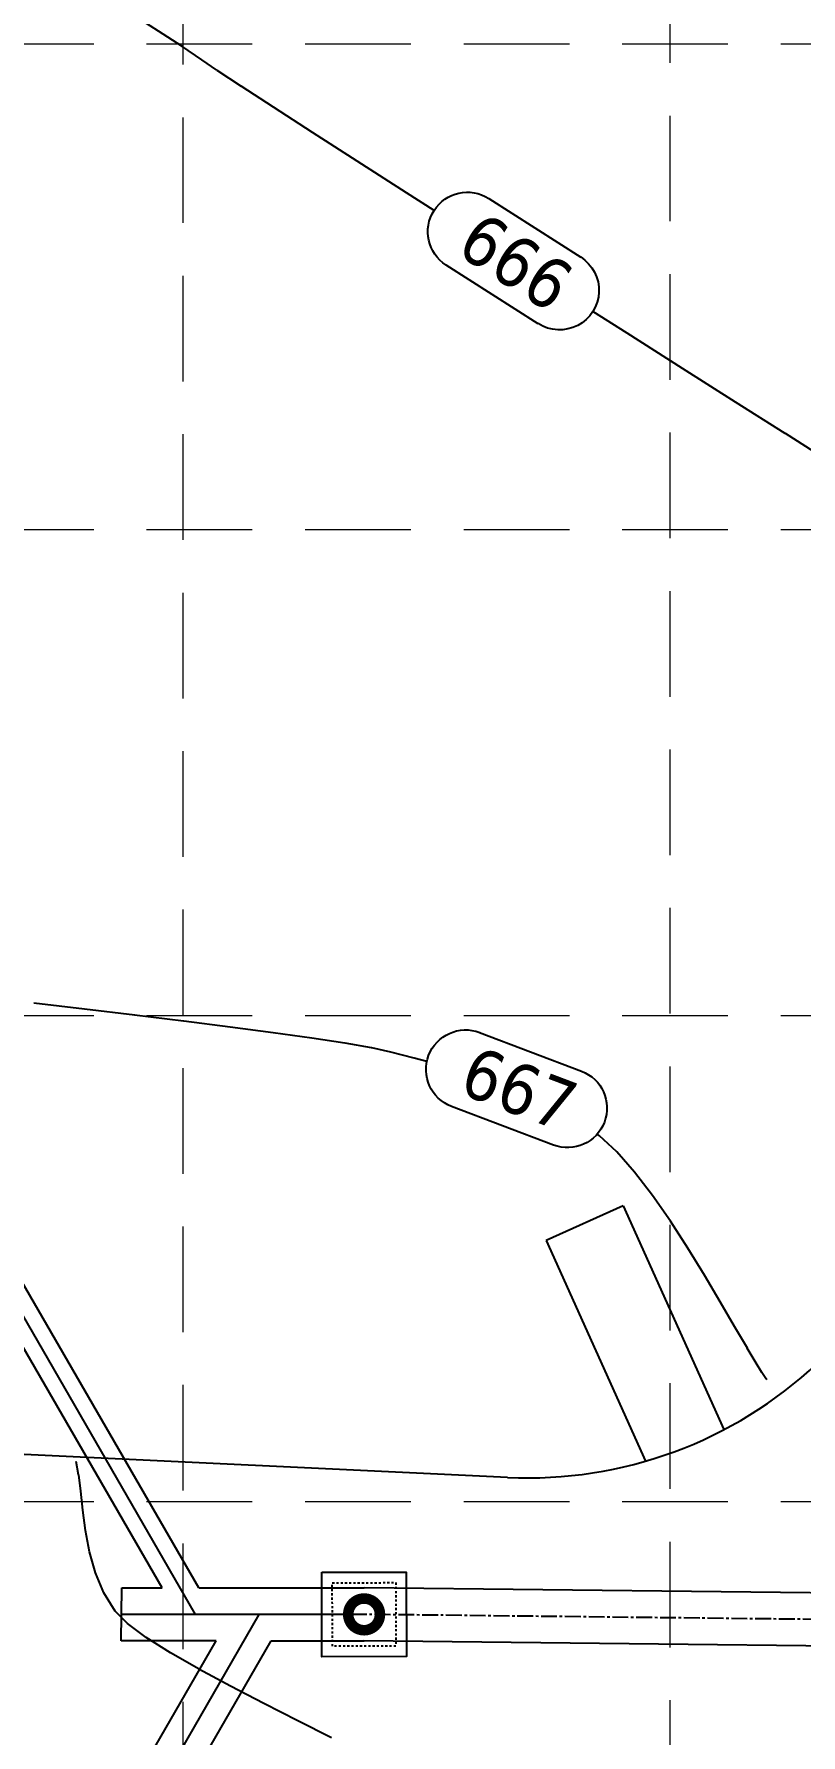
# Model space of a CAD drawing. Header units: inches. Extents: x 6967 to 7890, y 13663 to 15138.
# Drawn here: x 7743.8 to 7780, y 14090.4 to 14170.9 of the extents above; entities that cross this region are included whole.
import ezdxf

# ---------------------------------------------------------------- set-up
doc = ezdxf.new("R2010")
doc.units = ezdxf.units.IN
doc.header["$MEASUREMENT"] = 0
for name, pattern in [('CENTER2', [1.125, 0.75, -0.125, 0.125, -0.125]), ('HIDDEN', [0.375, 0.25, -0.125]), ('XGWI003ST$0$HIDDEN2', [0.1875, 0.125, -0.0625])]:
    doc.linetypes.add(name, pattern=pattern)
for name, color, linetype in [('GRID', 254, 'HIDDEN'), ('PC', 35, 'Continuous'), ('STORM', 5, 'Continuous'), ('V-STRM-CNTR-E', 11, 'CENTER2'), ('V-STRM-UNDR-E', 15, 'Continuous'), ('XGWI003AR$0$C-PKNG-CURB-FACE-N', 4, 'Continuous'), ('XGWI003AR$0$C-SITE-WALK-N', 2, 'Continuous'), ('XGWI003ST$0$C-UTIL-STRM-STRC-MNHL-N', 7, 'Continuous')]:
    doc.layers.add(name, color=color, linetype=linetype)
doc.styles.add('L50', font='TAHOMA.TTF', dxfattribs={"height": 2})

msp = doc.modelspace()

# ---------------------------------------------------------------- linework, layer by layer
at = {"layer": 'GRID', "color": 252, "linetype": 'HIDDEN', "lineweight": 0, "ltscale": 20}
for p, q in [((7750.842, 13779.49), (7750.77, 15114.087)), ((7773.887, 13779.568), (7773.773, 15114.087)), ((6991.593, 14170.477), (7865.68, 14170.477)), ((6991.593, 14147.475), (7865.68, 14147.475)), ((6991.593, 14124.472), (7865.68, 14124.472)), ((6991.593, 14101.47), (7865.68, 14101.47))]:
    msp.add_line(p, q, dxfattribs=at)
at = {"layer": 'PC', "color": 25}
for points, elevation in [([(7749.879, 14170.934), (7749.042, 14171.464)], 666), ([(7755.093, 14167.465), (7753.569, 14168.459)], 666), ([(7756.939, 14166.272), (7755.093, 14167.465)], 666), ([(7759.056, 14164.911), (7756.939, 14166.272)], 666), ([(7762.693, 14162.584), (7761.389, 14163.416)], 666), ([(7781.453, 14150.657), (7779.307, 14152.018)], 666), ([(7753.05, 14123.929), (7750.851, 14124.206)], 667), ([(7755.089, 14123.661), (7753.05, 14123.929)], 667), ([(7756.916, 14123.405), (7755.089, 14123.661)], 667), ([(7760.642, 14122.748), (7759.742, 14122.945)], 667), ([(7762.354, 14122.306), (7761.753, 14122.461)], 667), ([(7770.521, 14118.783), (7770.409, 14118.865)], 667), ([(7772.174, 14117.07), (7771.335, 14118.027)], 667), ([(7773.023, 14115.96), (7772.174, 14117.07)], 667), ([(7775.485, 14112.183), (7774.693, 14113.469)], 667), ([(7776.228, 14110.932), (7775.485, 14112.183)], 667), ([(7776.909, 14109.765), (7776.228, 14110.932)], 667), ([(7777.511, 14108.728), (7776.909, 14109.765)], 667), ([(7746.208, 14100.094), (7746.076, 14101.064)], 667), ([(7746.399, 14099.09), (7746.208, 14100.094)], 667), ([(7747.604, 14096.285), (7747.07, 14097.144)], 667), ([(7748.187, 14095.705), (7747.604, 14096.285)], 667), ([(7749.08, 14095.043), (7748.187, 14095.705)], 667), ([(7754.644, 14091.912), (7753.065, 14092.733)], 667), ([(7757.848, 14090.292), (7756.257, 14091.092)], 667)]:
    msp.add_lwpolyline(points, dxfattribs=dict(at, elevation=elevation))
at = {"layer": 'PC', "color": 25, "extrusion": (0.544826, 0.838549, 0), "elevation": 16105.359}
msp.add_lwpolyline([(1220.986, 666), (1222.042, 666)], dxfattribs=at)
at = {"layer": 'PC', "color": 25, "extrusion": (-0.567727, -0.823217, 0), "elevation": -16065.597}
msp.add_lwpolyline([(-1663.188, 666), (-1664.33, 666)], dxfattribs=at)
at = {"layer": 'PC', "color": 25, "extrusion": (-0.565561, -0.824706, 0), "elevation": -16069.912}
msp.add_lwpolyline([(-1620.092, 666), (-1620.962, 666)], dxfattribs=at)
at = {"layer": 'PC', "color": 25, "extrusion": (0.551935, 0.833887, 0), "elevation": 16094.362}
msp.add_lwpolyline([(1354.458, 666), (1355.834, 666)], dxfattribs=at)
at = {"layer": 'PC', "color": 25, "extrusion": (-0.539371, -0.842068, 0), "elevation": -16112.831}
msp.add_lwpolyline([(-1103.724, 666), (-1106.495, 666)], dxfattribs=at)
at = {"layer": 'PC', "color": 25, "linetype": 'Continuous', "extrusion": (0.537576, 0.843215, 0)}
for points, elevation in [([(1065.972, 666), (1060.811, 666)], 16117.015), ([(1060.811, 666), (1065.972, 666)], 16113.272)]:
    msp.add_lwpolyline(points, dxfattribs=dict(at, elevation=elevation))
at = {"layer": 'PC', "color": 25, "extrusion": (0.53652, 0.843888, 0), "elevation": 16116.46}
msp.add_lwpolyline([(1036.845, 666), (1038.764, 666)], dxfattribs=at)
at = {"layer": 'PC', "color": 25, "extrusion": (0.53616, 0.844116, 0), "elevation": 16116.901}
msp.add_lwpolyline([(1026.869, 666), (1029.969, 666)], dxfattribs=at)
at = {"layer": 'PC', "color": 25, "extrusion": (-0.535886, -0.844291, 0), "elevation": -16117.234}
msp.add_lwpolyline([(-1018.659, 666), (-1021.635, 666)], dxfattribs=at)
at = {"layer": 'PC', "color": 25, "extrusion": (0.53569, 0.844414, 0), "elevation": 16117.469}
msp.add_lwpolyline([(1012.141, 666), (1014.931, 666)], dxfattribs=at)
at = {"layer": 'PC', "color": 25, "extrusion": (-0.117197, -0.993109, 0), "elevation": -14935.262}
msp.add_lwpolyline([(6037.398, 667), (6034.991, 667)], dxfattribs=at)
at = {"layer": 'PC', "color": 25, "extrusion": (-0.118629, -0.992939, 0), "elevation": -14943.953}
msp.add_lwpolyline([(6018.245, 667), (6015.852, 667)], dxfattribs=at)
at = {"layer": 'PC', "color": 25, "extrusion": (-0.121095, -0.992641, 0), "elevation": -14958.857}
msp.add_lwpolyline([(5983.434, 667), (5981.104, 667)], dxfattribs=at)
at = {"layer": 'PC', "color": 25, "extrusion": (-0.151186, -0.988505, 0), "elevation": -15133.801}
msp.add_lwpolyline([(5534.071, 667), (5532.486, 667)], dxfattribs=at)
at = {"layer": 'PC', "color": 25, "extrusion": (-0.172444, -0.985019, 0), "elevation": -15249.496}
msp.add_lwpolyline([(5208.076, 667), (5206.798, 667)], dxfattribs=at)
at = {"layer": 'PC', "color": 25, "linetype": 'Continuous', "extrusion": (-0.354802, -0.934941, 0)}
for points, elevation in [([(2248.569, 667), (2253.719, 667)], -15959.792), ([(2253.719, 667), (2248.569, 667)], -15956.05)]:
    msp.add_lwpolyline(points, dxfattribs=dict(at, elevation=elevation))
at = {"layer": 'PC', "color": 25, "extrusion": (-0.250181, -0.968199, 0), "elevation": -15615.196}
msp.add_lwpolyline([(3981.752, 667), (3980.604, 667)], dxfattribs=at)
at = {"layer": 'PC', "color": 25, "extrusion": (-0.680216, -0.733011, 0), "elevation": -15634.863}
msp.add_lwpolyline([(-3906.838, 667), (-3907.949, 667)], dxfattribs=at)
at = {"layer": 'PC', "color": 25, "extrusion": (0.821382, 0.570378, 0), "elevation": 14436.059}
msp.add_lwpolyline([(7159.555, 667), (7161.036, 667)], dxfattribs=at)
at = {"layer": 'PC', "color": 25, "extrusion": (0.839445, 0.543444, 0), "elevation": 14196.314}
msp.add_lwpolyline([(7622.371, 667), (7623.89, 667)], dxfattribs=at)
at = {"layer": 'PC', "color": 25, "extrusion": (0.860413, 0.509598, 0), "elevation": 13881.645}
msp.add_lwpolyline([(8175.112, 667), (8175.93, 667)], dxfattribs=at)
at = {"layer": 'PC', "color": 25, "extrusion": (0.852027, 0.523499, 0), "elevation": 14012.532}
msp.add_lwpolyline([(7948.161, 667), (7948.676, 667)], dxfattribs=at)
at = {"layer": 'PC', "color": 25, "extrusion": (0.840609, 0.541642, 0), "elevation": 14179.688}
msp.add_lwpolyline([(7645.674, 667), (7645.965, 667)], dxfattribs=at)
at = {"layer": 'PC', "color": 25, "extrusion": (0.829774, 0.558099, 0), "elevation": 14327.575}
msp.add_lwpolyline([(7364.686, 667), (7364.814, 667)], dxfattribs=at)
at = {"layer": 'PC', "color": 25, "extrusion": (0.982666, 0.185386, 0), "elevation": 10226.059}
msp.add_lwpolyline([(12422.305, 667), (12422.938, 667)], dxfattribs=at)
at = {"layer": 'PC', "color": 25, "extrusion": (0.992686, 0.120725, 0), "elevation": 9391.783}
msp.add_lwpolyline([(13063.684, 667), (13064.469, 667)], dxfattribs=at)
at = {"layer": 'PC', "color": 25, "extrusion": (0.993875, 0.11051, 0), "elevation": 9256.946}
msp.add_lwpolyline([(13158.672, 667), (13159.573, 667)], dxfattribs=at)
at = {"layer": 'PC', "color": 25, "extrusion": (0.963178, 0.268863, 0), "elevation": 11251.891}
msp.add_lwpolyline([(11496.181, 667), (11497.216, 667)], dxfattribs=at)
at = {"layer": 'PC', "color": 25, "extrusion": (0.92396, 0.382488, 0), "elevation": 12549.976}
msp.add_lwpolyline([(10062.042, 667), (10063.068, 667)], dxfattribs=at)
at = {"layer": 'PC', "color": 25, "extrusion": (0.535371, 0.844617, 0), "elevation": 16053.546}
msp.add_lwpolyline([(999.711, 667), (1001.069, 667)], dxfattribs=at)
at = {"layer": 'PC', "color": 25, "extrusion": (-0.499062, -0.866566, 0), "elevation": -16081.503}
msp.add_lwpolyline([(-316.297, 667), (-317.851, 667)], dxfattribs=at)
at = {"layer": 'PC', "color": 25, "extrusion": (-0.476082, -0.879401, 0), "elevation": -16084.257}
msp.add_lwpolyline([(108.75, 667), (107.054, 667)], dxfattribs=at)
at = {"layer": 'PC', "color": 25, "extrusion": (-0.452963, -0.891529, 0), "elevation": -16075.919}
msp.add_lwpolyline([(532.181, 667), (530.372, 667)], dxfattribs=at)
at = {"layer": 'PC', "color": 25, "linetype": 'Continuous', "extrusion": (0, 0, -1)}
for centre, start, end in [((-7764.27, 14161.577, -666), 302.51878, 122.51878), ((-7768.622, 14158.802, -666), 122.51878, 302.51878), ((-7764.186, 14121.924, -667), 290.78132, 110.78132), ((-7769, 14120.097, -667), 110.78132, 290.78132)]:
    msp.add_arc(centre, 1.871, start, end, dxfattribs=at)
at = {"layer": 'STORM'}
for p, q in [((7751.56, 14097.381), (7716.527, 14158.059)), ((7749.828, 14097.381), (7715.228, 14157.309)), ((7751.415, 14096.131), (7715.878, 14157.684)), ((7747.901, 14094.881), (7747.929, 14097.381)), ((7747.929, 14097.381), (7749.828, 14097.381)), ((7751.56, 14097.381), (7759.383, 14097.381)), ((7754.412, 14096.131), (7745.503, 14080.699)), ((7759.383, 14096.131), (7747.915, 14096.131)), ((7744.378, 14081), (7752.392, 14094.881)), ((7746.628, 14080.397), (7754.99, 14094.881)), ((7752.392, 14094.881), (7747.901, 14094.881)), ((7754.99, 14094.881), (7759.383, 14094.881))]:
    msp.add_line(p, q, dxfattribs=at)
at = {"layer": 'V-STRM-CNTR-E', "color": 5}
msp.add_lwpolyline([(7796.418, 14288.319), (7794.379, 14095.738), (7759.383, 14096.131)], dxfattribs=at)
at = {"layer": 'V-STRM-UNDR-E', "color": 5}
for points in [[(7796.77, 14203.469), (7795.616, 14094.474), (7759.369, 14094.881)], [(7794.27, 14203.495), (7793.143, 14097.002), (7759.397, 14097.381)]]:
    msp.add_lwpolyline(points, dxfattribs=at)
at = {"layer": 'XGWI003AR$0$C-PKNG-CURB-FACE-N', "color": 7}
msp.add_line((7766.173, 14102.614), (7721.874, 14104.725), dxfattribs=at)
msp.add_arc((7767.125, 14122.591), 20, 267.27089, 359.19916, dxfattribs=at)
at = {"layer": 'XGWI003AR$0$C-SITE-WALK-N', "color": 7}
for p, q in [((7771.639, 14115.472), (7767.991, 14113.831)), ((7771.639, 14115.472), (7776.406, 14104.875)), ((7767.991, 14113.831), (7772.691, 14103.381))]:
    msp.add_line(p, q, dxfattribs=at)
at = {"layer": 'XGWI003ST$0$C-UTIL-STRM-STRC-MNHL-N'}
msp.add_lwpolyline([(7757.378, 14098.127), (7761.378, 14098.135), (7761.387, 14094.135), (7757.387, 14094.127)], close=True, dxfattribs=at)
at = {"layer": 'XGWI003ST$0$C-UTIL-STRM-STRC-MNHL-N', "linetype": 'XGWI003ST$0$HIDDEN2', "ltscale": 0.1}
msp.add_lwpolyline([(7757.879, 14097.628), (7760.879, 14097.634), (7760.886, 14094.634), (7757.886, 14094.628)], close=True, dxfattribs=at)
at = {"layer": 'XGWI003ST$0$C-UTIL-STRM-STRC-MNHL-N', "const_width": 0.5}
msp.add_lwpolyline([(7758.633, 14096.129, 1), (7760.133, 14096.133, 1)], format="xyb", close=True, dxfattribs=at)

# ---------------------------------------------------------------- texts
at = {"layer": 'PC', "color": 25, "char_height": 2.4, "width": 6.3006, "attachment_point": 1, "style": 'L50'}
for s, insert, rotation in [('\\fTahoma|b0|i0|c0|p34;\\W1.0000000000;\\T1.0000000000;\\o\\l666', (7764.941, 14162.629, 666), 327.48122), ('\\fTahoma|b0|i0|c0|p34;\\W1.0000000000;\\T1.0000000000;\\o\\l667', (7764.628, 14123.09, 667), 339.21868)]:
    msp.add_mtext(s, dxfattribs=dict(at, insert=insert, rotation=rotation))

doc.saveas('drawing.dxf')
